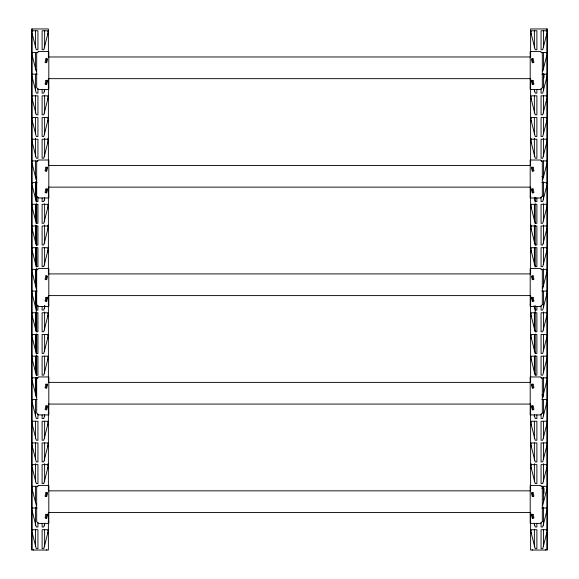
<?xml version="1.0" encoding="UTF-8"?>
<svg xmlns="http://www.w3.org/2000/svg" width="579" height="579" viewBox="0 0 579 579"><rect width="100%" height="100%" fill="white"/><g stroke="black" fill="none" stroke-linecap="round" stroke-linejoin="round"><path stroke-width="0.87" d="M47.97 33.307L43.787 49.743L42.115 49.743L42.115 30.759L47.97 30.759L47.97 34.371M45.987 62.785L47.087 58.457M44.67 89.665L43.787 93.125L42.115 93.125L42.115 89.513M45.987 84.476L47.087 80.155M47.97 98.387L43.787 114.823L42.115 114.823L42.115 95.839L47.97 95.839L47.97 99.458M47.97 120.077L43.787 136.514L42.115 136.514L42.115 117.53L47.97 117.53L47.97 121.149M47.97 141.775L43.787 158.205L42.115 158.205L42.115 139.228L47.97 139.228M45.987 171.254L47.087 166.926M44.67 198.134L43.787 201.593L42.115 201.593L42.115 197.982M45.987 192.945L47.087 188.624M47.97 206.855L43.787 223.291L42.115 223.291L42.115 204.307L47.97 204.307L47.97 207.926M47.97 228.546L43.787 244.982L42.115 244.982L42.115 225.998L47.97 225.998M47.97 250.244L43.787 266.673L42.115 266.673L42.115 247.696L47.97 247.696L47.97 251.981M45.987 279.722L46.87 276.263M44.887 305.741L43.787 310.062L42.115 310.062L42.115 306.45M45.987 301.413L47.087 297.092M47.97 315.323L43.787 331.76L42.115 331.76L42.115 312.776L47.97 312.776L47.97 316.395M47.97 337.014L43.787 353.451L42.115 353.451L42.115 334.467L47.97 334.467L47.97 338.085M47.97 358.712L43.787 375.141L42.115 375.141L42.115 356.165L47.97 356.165L47.97 359.776M45.987 388.191L47.087 383.863M44.67 415.071L43.787 418.53L42.115 418.53L42.115 414.919M45.987 409.881L47.087 405.561M47.97 423.792L43.787 440.228L42.115 440.228L42.115 421.244L47.97 421.244L47.97 424.863M47.97 445.483L43.787 461.919L42.115 461.919L42.115 442.935L47.97 442.935L47.97 446.554M47.97 467.181L43.787 483.61L42.115 483.61L42.115 464.633L47.97 464.633M45.987 496.659L47.087 492.331M44.67 523.539L43.787 526.999L42.115 526.999L42.115 523.387M45.987 518.35L47.087 514.029M47.97 532.26L43.787 548.697L42.115 548.697L42.115 529.713L47.97 529.713L47.97 533.331M546.909 33.307L542.733 49.743L541.061 49.743L541.061 30.759L546.909 30.759M542.733 71.434L546.909 54.998M546.909 76.696L542.733 93.125L541.061 93.125L541.061 88.609M546.909 98.387L542.733 114.823L541.061 114.823L541.061 95.839L546.909 95.839M546.909 120.077L542.733 136.514L541.061 136.514L541.061 117.53L546.909 117.53M546.909 141.775L542.733 158.205L541.061 158.205L541.061 139.228L546.909 139.228M542.733 179.903L546.909 163.466M546.909 185.164L542.733 201.593L541.061 201.593L541.061 197.077M546.909 206.855L542.733 223.291L541.061 223.291L541.061 204.307L546.909 204.307M546.909 228.546L542.733 244.982L541.061 244.982L541.061 225.998L546.909 225.998M546.909 250.244L542.733 266.673L541.061 266.673L541.061 247.696L546.909 247.696M542.733 288.371L546.909 271.935M546.909 293.633L542.733 310.062L541.061 310.062L541.061 305.546M546.909 315.323L542.733 331.76L541.061 331.76L541.061 312.776L546.909 312.776M546.909 337.014L542.733 353.451L541.061 353.451L541.061 334.467L546.909 334.467M546.909 358.712L542.733 375.141L541.061 375.141L541.061 356.165L546.909 356.165M542.733 396.839L546.909 380.403M546.909 402.101L542.733 418.53L541.061 418.53L541.061 414.014M546.909 423.792L542.733 440.228L541.061 440.228L541.061 421.244L546.909 421.244M546.909 445.483L542.733 461.919L541.061 461.919L541.061 442.935L546.909 442.935M546.909 467.181L542.733 483.61L541.061 483.61L541.061 464.633L546.909 464.633M542.733 505.308L546.909 488.871M546.909 510.569L542.733 526.999L541.061 526.999L541.061 522.482M546.909 532.26L542.733 548.697L541.061 548.697L541.061 529.713L546.909 529.713M36.687 270.292L38.359 268.482L48.802 268.482L48.802 306.45L38.359 306.45L36.687 304.641M36.687 378.76L38.359 376.951L48.802 376.951L48.802 414.919L38.359 414.919L36.687 413.109L36.687 377.349M32.091 30.759L37.939 30.759L37.939 49.743L36.267 49.743L32.091 33.307M31.671 31.664L32.091 31.664M47.97 31.664L48.39 31.664M530.61 31.664L531.03 31.664M546.909 31.664L547.329 31.664M31.671 36.18L32.091 36.18M546.909 36.18L547.329 36.18M32.091 52.45L37.939 52.45M541.061 52.45L546.909 52.45M31.671 53.355L32.091 53.355M48.39 53.355L48.802 53.355M530.198 53.355L530.61 53.355M546.909 53.355L547.329 53.355M48.802 56.974L530.198 56.974M31.671 57.878L32.091 57.878M546.909 57.878L547.329 57.878M32.091 74.148L37.107 74.148M541.893 74.148L546.909 74.148M31.671 75.046L32.091 75.046M546.909 75.046L547.329 75.046M543.565 77.76L543.985 77.76L543.985 74.148M48.802 78.664L530.198 78.664M31.671 79.569L32.091 79.569M546.909 79.569L547.329 79.569M48.39 87.704L48.802 87.704M530.198 87.704L530.61 87.704M32.091 95.839L37.939 95.839L37.939 114.823L36.267 114.823L32.091 98.387M31.671 96.744L32.091 96.744M47.97 96.744L48.39 96.744M530.61 96.744L531.03 96.744M546.909 96.744L547.329 96.744M31.671 101.26L32.091 101.26M546.909 101.26L547.329 101.26M32.091 117.53L37.939 117.53L37.939 136.514L36.267 136.514L32.091 120.077M31.671 118.434L32.091 118.434M47.97 118.434L48.39 118.434M530.61 118.434L531.03 118.434M546.909 118.434L547.329 118.434M31.671 122.958L32.091 122.958M546.909 122.958L547.329 122.958M32.091 139.228L37.939 139.228L37.939 158.205L36.267 158.205L32.091 141.775M531.03 139.228L536.885 139.228L536.885 158.205L535.213 158.205L531.03 141.775M31.671 140.132L32.091 140.132M47.97 140.132L48.39 140.132M530.61 140.132L531.03 140.132M546.909 140.132L547.329 140.132M31.671 144.649L32.091 144.649M546.909 144.649L547.329 144.649M32.091 160.919L37.939 160.919M541.061 160.919L546.909 160.919M31.671 161.823L32.091 161.823M48.39 161.823L48.802 161.823M530.198 161.823L530.61 161.823M546.909 161.823L547.329 161.823M48.802 165.442L530.198 165.442M31.671 166.347L32.091 166.347M546.909 166.347L547.329 166.347M541.893 176.733L543.565 176.733M32.091 182.617L37.107 182.617M541.893 182.617L546.909 182.617M31.671 183.514L32.091 183.514M546.909 183.514L547.329 183.514M48.802 187.133L530.198 187.133M31.671 188.037L32.091 188.037M546.909 188.037L547.329 188.037M48.39 196.172L48.802 196.172M530.198 196.172L530.61 196.172M32.091 204.307L37.939 204.307L37.939 223.291L36.267 223.291L32.091 206.855M31.671 205.212L32.091 205.212M47.97 205.212L48.39 205.212M530.61 205.212L531.03 205.212M546.909 205.212L547.329 205.212M31.671 209.728L32.091 209.728M546.909 209.728L547.329 209.728M32.091 225.998L37.939 225.998L37.939 244.982L36.267 244.982L32.091 228.546M531.03 225.998L536.885 225.998L536.885 244.982L535.213 244.982L531.03 228.546M31.671 226.903L32.091 226.903M47.97 226.903L48.39 226.903M530.61 226.903L531.03 226.903M546.909 226.903L547.329 226.903M31.671 231.426L32.091 231.426M546.909 231.426L547.329 231.426M32.091 247.696L37.939 247.696L37.939 266.673L36.267 266.673L32.091 250.244M31.671 248.601L32.091 248.601M47.97 248.601L48.39 248.601M530.61 248.601L531.03 248.601M546.909 248.601L547.329 248.601M31.671 253.117L32.091 253.117M546.909 253.117L547.329 253.117M32.091 269.387L37.939 269.387M541.061 269.387L546.909 269.387M31.671 270.292L32.091 270.292M48.39 270.292L48.802 270.292M530.198 270.292L530.61 270.292M546.909 270.292L547.329 270.292M48.802 273.91L530.198 273.91M31.671 274.815L32.091 274.815M546.909 274.815L547.329 274.815M32.091 291.085L37.107 291.085M541.893 291.085L546.909 291.085M31.671 291.982L32.091 291.982M546.909 291.982L547.329 291.982M48.802 295.601L530.198 295.601M31.671 296.506L32.091 296.506M546.909 296.506L547.329 296.506M48.39 304.641L48.802 304.641M530.198 304.641L530.61 304.641M32.091 312.776L37.939 312.776L37.939 331.76L36.267 331.76L32.091 315.323M31.671 313.68L32.091 313.68M47.97 313.68L48.39 313.68M530.61 313.68L531.03 313.68M546.909 313.68L547.329 313.68M31.671 318.197L32.091 318.197M546.909 318.197L547.329 318.197M32.091 334.467L37.939 334.467L37.939 353.451L36.267 353.451L32.091 337.014M31.671 335.371L32.091 335.371M47.97 335.371L48.39 335.371M530.61 335.371L531.03 335.371M546.909 335.371L547.329 335.371M31.671 339.895L32.091 339.895M546.909 339.895L547.329 339.895M531.03 337.014L535.213 353.451L536.885 353.451L536.885 334.467L531.03 334.467L531.03 338.085M32.091 356.165L37.939 356.165L37.939 375.141L36.267 375.141L32.091 358.712M31.671 357.069L32.091 357.069M47.97 357.069L48.39 357.069M530.61 357.069L531.03 357.069M546.909 357.069L547.329 357.069M31.671 361.586L32.091 361.586M546.909 361.586L547.329 361.586M32.091 377.855L37.939 377.855M541.061 377.855L546.909 377.855M31.671 378.76L32.091 378.76M48.39 378.76L48.802 378.76M530.198 378.76L530.61 378.76M546.909 378.76L547.329 378.76M48.802 382.379L530.198 382.379M31.671 383.284L32.091 383.284M546.909 383.284L547.329 383.284M541.893 394.907L543.565 394.907L543.565 377.776M32.091 399.553L37.107 399.553M541.893 399.553L546.909 399.553M31.671 400.451L32.091 400.451M546.909 400.451L547.329 400.451M48.802 404.07L530.198 404.07M31.671 404.974L32.091 404.974M546.909 404.974L547.329 404.974M48.39 413.109L48.802 413.109M530.198 413.109L530.61 413.109M32.091 421.244L37.939 421.244L37.939 440.228L36.267 440.228L32.091 423.792M31.671 422.149L32.091 422.149M47.97 422.149L48.39 422.149M530.61 422.149L531.03 422.149M546.909 422.149L547.329 422.149M31.671 426.665L32.091 426.665M546.909 426.665L547.329 426.665M32.091 442.935L37.939 442.935L37.939 461.919L36.267 461.919L32.091 445.483M31.671 443.84L32.091 443.84M47.97 443.84L48.39 443.84M530.61 443.84L531.03 443.84M546.909 443.84L547.329 443.84M31.671 448.363L32.091 448.363M546.909 448.363L547.329 448.363M32.091 464.633L37.939 464.633L37.939 483.61L36.267 483.61L32.091 467.181M531.03 464.633L536.885 464.633L536.885 483.61L535.213 483.61L531.03 467.181M31.671 465.538L32.091 465.538M47.97 465.538L48.39 465.538M530.61 465.538L531.03 465.538M546.909 465.538L547.329 465.538M31.671 470.054L32.091 470.054M546.909 470.054L547.329 470.054M32.091 486.324L37.939 486.324M541.061 486.324L546.909 486.324M31.671 487.229L32.091 487.229M48.39 487.229L48.802 487.229M530.198 487.229L530.61 487.229M546.909 487.229L547.329 487.229M542.313 488.133L543.985 488.133L543.985 493.554L543.565 493.554M541.893 488.582L543.565 488.582M48.802 490.847L530.198 490.847M31.671 491.745L32.091 491.745M546.909 491.745L547.329 491.745M32.091 508.022L37.107 508.022M541.893 508.022L546.909 508.022M31.671 508.919L32.091 508.919M546.909 508.919L547.329 508.919M48.802 512.538L530.198 512.538M31.671 513.443L32.091 513.443M546.909 513.443L547.329 513.443M48.39 521.578L48.802 521.578M530.198 521.578L530.61 521.578M32.091 529.713L37.939 529.713L37.939 548.697L36.267 548.697L32.091 532.26M31.671 530.617L32.091 530.617M47.97 530.617L48.39 530.617M530.61 530.617L531.03 530.617M546.909 530.617L547.329 530.617M31.671 535.134L32.091 535.134M546.909 535.134L547.329 535.134M36.687 196.172L38.359 197.982L48.802 197.982L48.802 160.014L38.359 160.014L36.687 161.823L36.687 201.55M531.03 33.307L535.213 49.743L536.885 49.743L536.885 30.759L531.03 30.759L531.03 34.371M531.913 58.457L533.013 62.785M531.913 80.155L533.013 84.476M534.33 89.665L535.213 93.125L536.885 93.125L536.885 89.513M531.03 98.387L535.213 114.823L536.885 114.823L536.885 95.839L531.03 95.839L531.03 99.458M531.03 120.077L535.213 136.514L536.885 136.514L536.885 117.53L531.03 117.53L531.03 121.149M531.913 166.926L533.013 171.254M531.913 188.624L533.013 192.945M534.33 198.134L535.213 201.593L536.885 201.593L536.885 197.982M531.03 206.855L535.213 223.291L536.885 223.291L536.885 204.307L531.03 204.307L531.03 207.926M531.03 250.244L535.213 266.673L536.885 266.673L536.885 247.696L531.03 247.696L531.03 251.981M532.13 276.263L533.013 279.722M531.913 297.092L533.013 301.413M534.113 305.741L535.213 310.062L536.885 310.062L536.885 306.45M531.03 315.323L535.213 331.76L536.885 331.76L536.885 312.776L531.03 312.776L531.03 316.395M531.03 358.712L535.213 375.141L536.885 375.141L536.885 356.165L531.03 356.165L531.03 359.776M531.913 383.863L533.013 388.191M531.913 405.561L533.013 409.881M534.33 415.071L535.213 418.53L536.885 418.53L536.885 414.919M531.03 423.792L535.213 440.228L536.885 440.228L536.885 421.244L531.03 421.244L531.03 424.863M531.03 445.483L535.213 461.919L536.885 461.919L536.885 442.935L531.03 442.935L531.03 446.554M531.913 492.331L533.013 496.659M531.913 514.029L533.013 518.35M534.33 523.539L535.213 526.999L536.885 526.999L536.885 523.387M531.03 532.26L535.213 548.697L536.885 548.697L536.885 529.713L531.03 529.713L531.03 533.331M32.091 54.998L36.267 71.434M32.091 76.696L36.267 93.125L37.939 93.125L37.939 88.609M32.091 163.466L36.267 179.903L36.267 176.733M32.091 185.164L36.267 201.593L37.939 201.593L37.939 197.077M32.091 271.935L36.267 288.371M32.091 293.633L36.267 310.062L37.939 310.062L37.939 305.546M32.091 380.403L36.267 396.839M32.091 402.101L36.267 418.53L37.939 418.53L37.939 414.014M32.091 488.871L36.267 505.308M32.091 510.569L36.267 526.999L37.939 526.999L37.939 522.482M546.909 28.95L546.909 549.601M545.657 549.601L545.657 550.05M543.565 30.759L543.565 47.029M543.565 52.45L543.565 69.625M543.565 73.62L543.565 90.418M543.565 95.839L543.565 113.014M543.565 117.53L543.565 133.8M543.565 138.323L543.565 156.402M543.565 160.919L543.565 177.188M543.565 181.712L543.565 199.791M543.565 203.779L543.565 220.91M543.565 225.093L543.565 243.173M543.565 247.696L543.565 264.183M543.565 268.692L543.565 286.721M543.565 291.085L543.565 307.456M543.565 311.965L543.565 329.994M543.565 334.467L543.565 350.736M543.565 356.136L543.565 372.435M543.565 399.553L543.565 415.823M543.565 421.244L543.565 438.419M543.565 442.935L543.565 459.205M543.565 463.728L543.565 481.808M543.565 486.324L543.565 502.594M543.565 507.117L543.565 525.189M543.565 529.713L543.565 545.983M543.153 395.168L543.153 397.187M535.213 197.468L535.213 201.977M535.213 203.779L535.213 223.617M535.213 225.419L535.213 245.25M535.213 247.53L535.213 266.89M535.213 305.654L535.213 331.796M535.213 334.076L535.213 353.436M535.213 355.716L535.213 375.069M534.374 30.759L534.374 47.934M534.374 89.513L534.374 91.323M534.374 95.839L534.374 113.014M534.374 117.53L534.374 134.704M534.374 138.323L534.374 156.402M534.374 197.982L534.374 199.791M534.374 204.307L534.374 221.482M534.374 225.093L534.374 243.173M534.374 247.696L534.374 264.871M534.374 306.45L534.374 308.26M534.374 312.776L534.374 329.95M534.374 334.467L534.374 351.641M534.374 356.165L534.374 373.339M534.374 414.919L534.374 416.721M534.374 421.244L534.374 438.419M534.374 442.935L534.374 460.11M534.374 463.728L534.374 481.808M534.374 523.387L534.374 525.189M534.374 529.713L534.374 546.887M532.282 549.601L532.282 550.05M531.03 138.323L531.03 142.839M531.03 225.093L531.03 229.617M531.03 463.728L531.03 468.245M530.61 56.974L530.61 28.95L547.329 28.95L547.329 550.05L530.61 550.05L530.61 512.538M530.61 78.664L530.61 165.442M530.61 187.133L530.61 273.91M530.61 295.601L530.61 382.379M530.61 404.07L530.61 490.847M48.39 56.974L48.39 28.95L31.671 28.95L31.671 550.05L48.39 550.05L48.39 512.538M48.39 78.664L48.39 165.442M48.39 187.133L48.39 273.91M48.39 295.601L48.39 382.379M48.39 404.07L48.39 490.847M47.97 138.323L47.97 142.839M47.97 225.093L47.97 229.617M47.97 463.728L47.97 468.245M46.718 549.601L46.718 550.05M44.626 30.759L44.626 47.934M44.626 89.513L44.626 91.323M44.626 95.839L44.626 113.014M44.626 117.53L44.626 134.704M44.626 138.323L44.626 156.402M44.626 197.468L44.626 200.175M44.626 203.779L44.626 221.815M44.626 225.093L44.626 243.448M44.626 247.696L44.626 265.088M44.626 305.654L44.626 308.361M44.626 311.965L44.626 329.994M44.626 334.467L44.626 351.641M44.626 356.136L44.626 373.339M44.626 414.919L44.626 416.721M44.626 421.244L44.626 438.419M44.626 442.935L44.626 460.11M44.626 463.728L44.626 481.808M44.626 523.387L44.626 525.189M44.626 529.713L44.626 546.887M36.687 204.047L36.687 223.19M36.687 225.68L36.687 245.518M36.687 247.32L36.687 266.463M36.687 268.953L36.687 310.424M36.687 312.226L36.687 331.369M36.687 334.076L36.687 353.907M36.687 355.499L36.687 375.337M36.267 181.719L36.267 201.977M36.267 203.779L36.267 223.617M36.267 225.419L36.267 245.25M36.267 247.53L36.267 266.89M36.267 268.692L36.267 289.001M36.267 290.803L36.267 331.796M36.267 334.076L36.267 353.907M36.267 355.716L36.267 375.069M36.267 377.349L36.267 397.288M35.435 30.759L35.435 47.029M35.435 52.45L35.435 69.625M35.435 74.148L35.435 90.418M35.435 95.839L35.435 113.014M35.435 117.53L35.435 133.8M35.435 138.323L35.435 156.402M35.435 160.919L35.435 177.188M35.435 181.712L35.435 199.791M35.435 204.307L35.435 220.577M35.435 225.093L35.435 243.173M35.435 247.696L35.435 263.966M35.435 269.387L35.435 286.562M35.435 291.085L35.435 307.355M35.435 312.776L35.435 329.95M35.435 334.467L35.435 350.736M35.435 356.165L35.435 372.435M35.435 377.855L35.435 395.03M35.435 399.553L35.435 415.823M35.435 421.244L35.435 438.419M35.435 442.935L35.435 459.205M35.435 463.728L35.435 481.808M35.435 486.324L35.435 502.594M35.435 507.117L35.435 525.189M35.435 529.713L35.435 545.983M33.343 549.601L33.343 550.05M32.091 28.95L32.091 549.601M45.929 58.776L45.068 62.271L46.682 62.742L47.543 59.246L45.929 58.776M45.929 80.474L45.068 83.962L46.682 84.433L47.543 80.937L45.929 80.474M45.929 167.244L45.068 170.74L46.682 171.21L47.543 167.715L45.929 167.244M45.929 188.942L45.068 192.431L46.682 192.901L47.543 189.405L45.929 188.942M45.929 275.713L45.068 279.208L46.682 279.679L47.543 276.183L45.929 275.713M45.929 297.411L45.068 300.899L46.682 301.369L47.543 297.874L45.929 297.411M45.929 384.181L45.068 387.677L46.682 388.147L47.543 384.651L45.929 384.181M45.929 405.879L45.068 409.367L46.682 409.838L47.543 406.342L45.929 405.879M45.929 492.649L45.068 496.145L46.682 496.616L47.543 493.12L45.929 492.649M45.929 514.347L45.068 517.836L46.682 518.306L47.543 514.811L45.929 514.347M38.359 51.545L36.687 53.355L36.687 87.704L38.359 89.513L48.802 89.513L48.802 51.545L38.359 51.545M38.359 485.419L36.687 487.229L36.687 521.578L38.359 523.387L48.802 523.387L48.802 485.419L38.359 485.419M542.313 87.704L540.641 89.513L530.198 89.513L530.198 51.545L540.641 51.545L542.313 53.355L542.313 87.704M542.313 196.172L540.641 197.982L530.198 197.982L530.198 160.014L540.641 160.014L542.313 161.823L542.313 196.172M542.313 304.641L540.641 306.45L530.198 306.45L530.198 268.482L540.641 268.482L542.313 270.292L542.313 304.641M542.313 413.109L540.641 414.919L530.198 414.919L530.198 376.951L540.641 376.951L542.313 378.76L542.313 413.109M542.313 521.578L540.641 523.387L530.198 523.387L530.198 485.419L540.641 485.419L542.313 487.229L542.313 521.578M533.071 58.776L531.457 59.246L532.318 62.742L533.932 62.271L533.071 58.776M533.071 80.474L531.457 80.937L532.318 84.433L533.932 83.962L533.071 80.474M533.071 167.244L531.457 167.715L532.318 171.21L533.932 170.74L533.071 167.244M533.071 188.942L531.457 189.405L532.318 192.901L533.932 192.431L533.071 188.942M533.071 275.713L531.457 276.183L532.318 279.679L533.932 279.208L533.071 275.713M533.071 297.411L531.457 297.874L532.318 301.369L533.932 300.899L533.071 297.411M533.071 384.181L531.457 384.651L532.318 388.147L533.932 387.677L533.071 384.181M533.071 405.879L531.457 406.342L532.318 409.838L533.932 409.367L533.071 405.879M533.071 492.649L531.457 493.12L532.318 496.616L533.932 496.145L533.071 492.649M533.071 514.347L531.457 514.811L532.318 518.306L533.932 517.836L533.071 514.347"/></g></svg>
